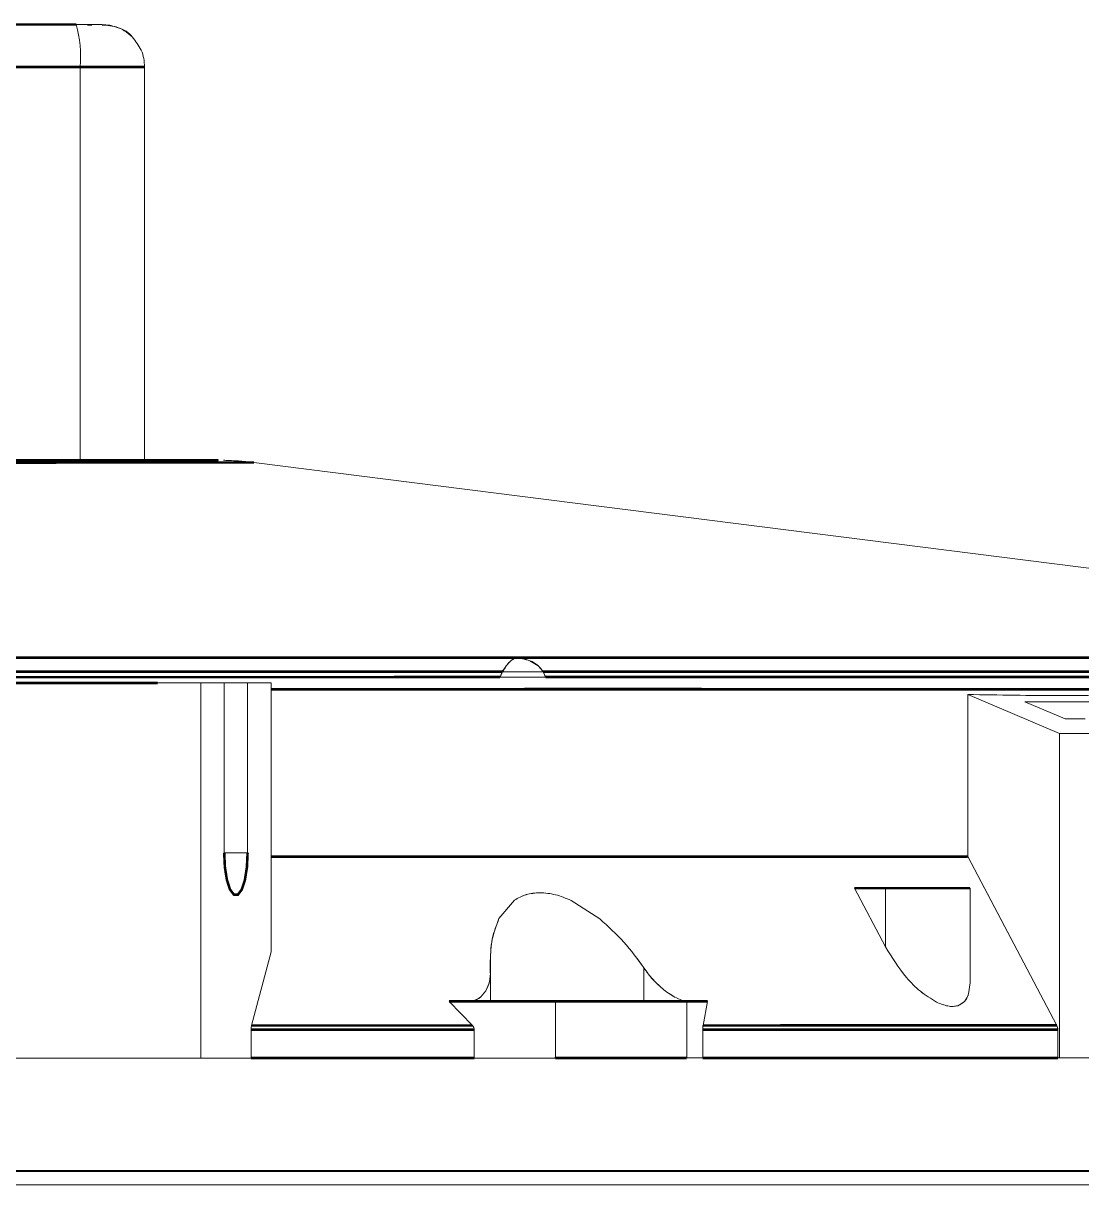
# Model space of a CAD drawing. Header units: millimetres. Extents: x -16985 to -606, y 2122 to 9380.
# Drawn here: x -12777.4 to -12702.6, y 7658.1 to 7740.2 of the extents above; entities that cross this region are included whole.
import ezdxf

# ---------------------------------------------------------------- set-up
doc = ezdxf.new("R2010")
doc.units = ezdxf.units.MM
doc.linetypes.add('K5LT_THIN', pattern=[0])

msp = doc.modelspace()

# ---------------------------------------------------------------- linework, layer by layer
at = {"color": 7, "linetype": 'K5LT_THIN', "lineweight": 18}
for p, q in [((-12778.473, 7740.068), (-12776.96, 7740.068)), ((-12776.96, 7740.067), (-12778.473, 7740.067)), ((-12776.96, 7740.068), (-12775.345, 7740.068)), ((-12775.345, 7740.067), (-12776.96, 7740.067)), ((-12775.345, 7740.068), (-12773.667, 7740.068)), ((-12773.667, 7740.067), (-12775.345, 7740.067)), ((-12773.667, 7740.068), (-12771.844, 7740.067)), ((-12773.667, 7740.068), (-12772.982, 7740.068)), ((-12771.845, 7740.067), (-12773.667, 7740.067)), ((-12772.982, 7740.067), (-12773.667, 7740.067)), ((-12772.982, 7740.068), (-12772.405, 7740.067)), ((-12772.405, 7740.067), (-12772.982, 7740.067)), ((-12772.582, 7740.017), (-12772.87, 7740.017)), ((-12772.405, 7740.067), (-12772.01, 7740.067)), ((-12772.01, 7740.067), (-12772.405, 7740.067)), ((-12772.01, 7740.067), (-12771.844, 7740.067)), ((-12771.844, 7740.067), (-12772.01, 7740.067)), ((-12771.844, 7740.067), (-12771.845, 7740.067)), ((-12771.844, 7740.067), (-12771.311, 7739.976)), ((-12771.844, 7740.067), (-12771.844, 7740.067)), ((-12773.406, 7737.066), (-12773.406, 7737.068)), ((-12773.406, 7737.066), (-12773.406, 7709.281)), ((-12768.845, 7709.282), (-12768.845, 7737.067)), ((-12768.844, 7737.067), (-12768.845, 7709.282)), ((-12779.351, 7709.278), (-12775.304, 7709.278)), ((-12776.901, 7709.281), (-12777.902, 7709.281)), ((-12775.801, 7709.281), (-12776.901, 7709.281)), ((-12774.626, 7709.281), (-12775.801, 7709.281)), ((-12775.304, 7709.278), (-12771.81, 7709.279)), ((-12773.406, 7709.281), (-12774.626, 7709.281)), ((-12772.516, 7709.281), (-12773.406, 7709.281)), ((-12771.67, 7709.281), (-12772.516, 7709.281)), ((-12771.81, 7709.279), (-12768.905, 7709.279)), ((-12770.895, 7709.281), (-12771.67, 7709.281)), ((-12770.216, 7709.281), (-12770.895, 7709.281)), ((-12769.655, 7709.281), (-12770.216, 7709.281)), ((-12769.231, 7709.281), (-12769.655, 7709.281)), ((-12768.958, 7709.281), (-12769.231, 7709.281)), ((-12768.845, 7709.282), (-12768.958, 7709.281)), ((-12766.616, 7709.284), (-12768.905, 7709.284)), ((-12768.905, 7709.279), (-12766.616, 7709.28)), ((-12768.845, 7709.282), (-12768.845, 7709.282)), ((-12768.845, 7709.282), (-12768.845, 7709.282)), ((-12764.965, 7709.283), (-12766.616, 7709.284)), ((-12766.616, 7709.28), (-12764.965, 7709.28)), ((-12763.968, 7709.282), (-12764.965, 7709.283)), ((-12764.965, 7709.28), (-12763.968, 7709.281)), ((-12763.635, 7709.282), (-12763.968, 7709.282)), ((-12763.968, 7709.281), (-12763.635, 7709.282)), ((-12652.249, 7695.347), (-12761.124, 7709.124)), ((-12742.837, 7695.201), (-12742.562, 7695.363)), ((-12742.562, 7695.363), (-12742.837, 7695.2)), ((-12742.698, 7695.31), (-12742.562, 7695.363)), ((-12742.289, 7695.3), (-12742.022, 7695.242)), ((-12742.022, 7695.242), (-12741.761, 7695.16)), ((-12743.561, 7694.34), (-12743.427, 7694.558)), ((-12743.556, 7694.371), (-12743.392, 7694.627)), ((-12743.427, 7694.558), (-12743.295, 7694.751)), ((-12743.295, 7694.751), (-12743.041, 7695.051)), ((-12743.041, 7695.051), (-12742.917, 7695.16)), ((-12741.761, 7695.16), (-12741.507, 7695.051)), ((-12741.047, 7694.781), (-12741.507, 7695.081)), ((-12741.507, 7695.051), (-12741.046, 7694.75)), ((-12741.046, 7694.75), (-12740.852, 7694.558)), ((-12741.019, 7694.754), (-12741.031, 7694.765)), ((-12740.852, 7694.558), (-12740.696, 7694.34)), ((-12743.735, 7693.992), (-12743.575, 7694.34)), ((-12743.575, 7694.34), (-12743.735, 7693.992)), ((-12743.735, 7693.961), (-12743.561, 7694.34)), ((-12743.561, 7694.34), (-12743.735, 7693.961)), ((-12743.732, 7693.986), (-12743.735, 7693.992)), ((-12743.735, 7693.992), (-12743.732, 7693.986)), ((-12743.732, 7693.955), (-12743.735, 7693.961)), ((-12743.556, 7694.371), (-12743.732, 7693.986)), ((-12743.556, 7694.371), (-12743.732, 7693.986)), ((-12743.732, 7693.955), (-12743.556, 7694.34)), ((-12743.732, 7693.955), (-12743.556, 7694.34)), ((-12740.517, 7693.956), (-12743.732, 7693.955)), ((-12740.517, 7693.956), (-12743.732, 7693.955)), ((-12743.556, 7694.34), (-12740.693, 7694.34)), ((-12740.523, 7693.961), (-12740.696, 7694.34)), ((-12740.696, 7694.34), (-12740.523, 7693.961)), ((-12740.693, 7694.34), (-12740.517, 7693.956)), ((-12740.693, 7694.34), (-12740.517, 7693.956)), ((-12740.685, 7694.346), (-12740.523, 7693.992)), ((-12740.523, 7693.992), (-12740.685, 7694.346)), ((-12740.517, 7693.986), (-12740.682, 7694.347)), ((-12740.517, 7693.986), (-12740.679, 7694.34)), ((-12740.542, 7693.986), (-12740.517, 7693.986)), ((-12740.542, 7693.986), (-12740.517, 7693.986)), ((-12740.517, 7693.986), (-12740.523, 7693.992)), ((-12740.523, 7693.992), (-12740.517, 7693.986)), ((-12764.875, 7693.549), (-12801.132, 7693.55)), ((-12764.875, 7693.549), (-12801.132, 7693.55)), ((-12792.618, 7693.55), (-12774.779, 7693.549)), ((-12774.779, 7693.549), (-12792.618, 7693.55)), ((-12774.779, 7693.549), (-12772.023, 7693.55)), ((-12774.779, 7693.549), (-12772.023, 7693.55)), ((-12774.345, 7693.55), (-12767.92, 7693.551)), ((-12774.345, 7693.55), (-12772.023, 7693.55)), ((-12774.345, 7693.549), (-12774.345, 7693.55)), ((-12772.023, 7693.55), (-12774.345, 7693.55)), ((-12768.178, 7693.55), (-12770.934, 7693.549)), ((-12770.934, 7693.549), (-12768.178, 7693.55)), ((-12767.089, 7693.549), (-12770.934, 7693.549)), ((-12770.934, 7693.549), (-12767.089, 7693.549)), ((-12764.333, 7693.55), (-12768.178, 7693.55)), ((-12768.178, 7693.55), (-12768.178, 7693.549)), ((-12768.178, 7693.55), (-12764.333, 7693.55)), ((-12767.92, 7693.551), (-12759.914, 7693.55)), ((-12767.089, 7693.549), (-12766.538, 7693.549)), ((-12766.538, 7693.549), (-12767.089, 7693.549)), ((-12766.538, 7693.549), (-12763.221, 7693.549)), ((-12763.221, 7693.549), (-12766.538, 7693.549)), ((-12764.884, 7693.55), (-12764.333, 7693.55)), ((-12761.568, 7693.55), (-12764.884, 7693.55)), ((-12764.884, 7693.55), (-12764.884, 7693.549)), ((-12764.884, 7693.55), (-12761.568, 7693.55)), ((-12763.221, 7693.549), (-12764.875, 7693.549)), ((-12764.875, 7667.049), (-12764.875, 7693.549)), ((-12764.875, 7693.549), (-12763.221, 7693.549)), ((-12763.221, 7693.549), (-12763.221, 7681.549)), ((-12759.914, 7693.55), (-12761.568, 7693.55)), ((-12761.568, 7693.55), (-12761.568, 7681.55)), ((-12761.568, 7693.55), (-12759.914, 7693.55)), ((-12759.914, 7674.561), (-12759.914, 7693.55)), ((-12759.914, 7693.55), (-12759.914, 7674.561)), ((-12704.216, 7689.975), (-12710.702, 7692.727)), ((-12710.702, 7681.281), (-12710.702, 7692.727)), ((-12710.702, 7681.281), (-12710.702, 7692.727)), ((-12699.585, 7692.211), (-12706.656, 7692.211)), ((-12706.656, 7692.211), (-12703.827, 7691.01)), ((-12703.827, 7691.01), (-12702.413, 7691.011)), ((-12704.217, 7667.053), (-12704.216, 7689.975)), ((-12704.216, 7689.975), (-12704.217, 7667.053)), ((-12699.974, 7689.975), (-12704.216, 7689.975)), ((-12763.221, 7681.55), (-12761.568, 7681.55)), ((-12763.221, 7681.549), (-12763.206, 7680.964)), ((-12761.584, 7680.964), (-12761.568, 7681.55)), ((-12707.628, 7675.46), (-12710.702, 7681.281)), ((-12704.401, 7669.352), (-12710.702, 7681.281)), ((-12763.206, 7680.964), (-12763.159, 7680.401)), ((-12761.631, 7680.402), (-12761.584, 7680.964)), ((-12763.159, 7680.401), (-12763.082, 7679.882)), ((-12763.082, 7679.882), (-12762.979, 7679.428)), ((-12761.81, 7679.428), (-12761.707, 7679.883)), ((-12761.707, 7679.883), (-12761.631, 7680.402)), ((-12762.979, 7679.428), (-12762.854, 7679.055)), ((-12762.854, 7679.055), (-12762.711, 7678.778)), ((-12762.078, 7678.778), (-12761.935, 7679.055)), ((-12761.935, 7679.055), (-12761.81, 7679.428)), ((-12718.707, 7679.053), (-12716.501, 7679.053)), ((-12713.283, 7679.053), (-12718.707, 7679.053)), ((-12716.501, 7674.898), (-12718.707, 7679.053)), ((-12716.501, 7679.053), (-12716.501, 7674.898)), ((-12716.501, 7679.053), (-12715.97, 7679.053)), ((-12715.97, 7679.053), (-12715.365, 7679.053)), ((-12715.526, 7679.053), (-12715.411, 7679.053)), ((-12715.411, 7679.053), (-12715.526, 7679.053)), ((-12715.411, 7679.053), (-12715.086, 7679.053)), ((-12715.086, 7679.053), (-12715.411, 7679.053)), ((-12715.365, 7679.053), (-12714.709, 7679.052)), ((-12714.6, 7679.053), (-12715.086, 7679.053)), ((-12715.086, 7679.053), (-12714.6, 7679.053)), ((-12714.709, 7679.052), (-12714.026, 7679.052)), ((-12714.026, 7679.053), (-12714.6, 7679.053)), ((-12714.6, 7679.053), (-12714.026, 7679.053)), ((-12713.452, 7679.053), (-12714.026, 7679.053)), ((-12714.026, 7679.053), (-12713.452, 7679.053)), ((-12714.026, 7679.052), (-12713.343, 7679.052)), ((-12712.965, 7679.053), (-12713.452, 7679.053)), ((-12713.452, 7679.053), (-12712.965, 7679.053)), ((-12713.343, 7679.052), (-12712.686, 7679.052)), ((-12711.551, 7679.053), (-12713.283, 7679.053)), ((-12712.64, 7679.053), (-12712.965, 7679.053)), ((-12712.965, 7679.053), (-12712.64, 7679.053)), ((-12712.686, 7679.052), (-12712.081, 7679.053)), ((-12712.526, 7679.053), (-12712.64, 7679.053)), ((-12712.64, 7679.053), (-12712.526, 7679.053)), ((-12712.081, 7679.053), (-12711.551, 7679.053)), ((-12711.551, 7679.053), (-12711.116, 7679.053)), ((-12711.116, 7679.053), (-12711.551, 7679.053)), ((-12710.792, 7679.053), (-12711.116, 7679.053)), ((-12711.116, 7679.053), (-12710.792, 7679.053)), ((-12710.593, 7679.053), (-12710.792, 7679.053)), ((-12710.792, 7679.053), (-12710.593, 7679.053)), ((-12710.526, 7679.053), (-12710.593, 7679.053)), ((-12710.593, 7679.053), (-12710.526, 7679.053)), ((-12710.526, 7672.366), (-12710.526, 7679.053)), ((-12762.711, 7678.778), (-12762.556, 7678.607)), ((-12762.556, 7678.607), (-12762.395, 7678.549)), ((-12762.395, 7678.549), (-12762.233, 7678.607)), ((-12762.233, 7678.607), (-12762.078, 7678.778)), ((-12743.811, 7676.895), (-12742.717, 7678.194)), ((-12743.811, 7676.895), (-12742.717, 7678.194)), ((-12738.718, 7678.182), (-12736.688, 7676.875)), ((-12738.718, 7678.182), (-12736.688, 7676.875)), ((-12759.914, 7674.561), (-12761.283, 7669.349)), ((-12759.914, 7674.561), (-12761.283, 7669.349)), ((-12744.424, 7673.909), (-12744.424, 7673.043)), ((-12744.412, 7673.416), (-12744.424, 7673.909)), ((-12744.412, 7673.416), (-12744.407, 7673.205)), ((-12744.412, 7673.359), (-12744.412, 7673.416)), ((-12744.407, 7673.205), (-12744.412, 7673.416)), ((-12744.412, 7673.154), (-12744.412, 7673.156)), ((-12744.407, 7673.205), (-12744.407, 7671.051)), ((-12733.575, 7673.417), (-12733.575, 7671.051)), ((-12710.635, 7671.574), (-12710.526, 7672.366)), ((-12747.336, 7671.05), (-12746.033, 7671.051)), ((-12747.336, 7671.05), (-12745.685, 7669.349)), ((-12739.825, 7671.05), (-12747.336, 7671.05)), ((-12745.685, 7669.349), (-12747.336, 7671.05)), ((-12746.033, 7671.051), (-12745.363, 7671.051)), ((-12745.363, 7671.051), (-12744.846, 7671.051)), ((-12744.846, 7671.051), (-12744.519, 7671.051)), ((-12744.519, 7671.051), (-12744.407, 7671.051)), ((-12744.407, 7671.051), (-12744.412, 7671.051)), ((-12744.402, 7671.051), (-12744.259, 7671.051)), ((-12744.259, 7671.051), (-12743.985, 7671.051)), ((-12743.985, 7671.051), (-12743.586, 7671.051)), ((-12743.586, 7671.051), (-12743.07, 7671.051)), ((-12743.07, 7671.051), (-12742.446, 7671.051)), ((-12742.446, 7671.051), (-12741.726, 7671.051)), ((-12741.726, 7671.051), (-12740.924, 7671.051)), ((-12740.924, 7671.051), (-12740.055, 7671.051)), ((-12740.857, 7671.051), (-12740.924, 7671.051)), ((-12740.924, 7671.051), (-12740.857, 7671.051)), ((-12740.658, 7671.051), (-12740.857, 7671.051)), ((-12740.857, 7671.051), (-12740.658, 7671.051)), ((-12740.334, 7671.051), (-12740.658, 7671.051)), ((-12740.658, 7671.051), (-12740.334, 7671.051)), ((-12739.899, 7671.051), (-12740.334, 7671.051)), ((-12740.334, 7671.051), (-12739.899, 7671.051)), ((-12740.055, 7671.051), (-12739.137, 7671.051)), ((-12739.369, 7671.051), (-12739.899, 7671.051)), ((-12739.899, 7671.051), (-12739.369, 7671.051)), ((-12739.825, 7671.05), (-12739.825, 7667.05)), ((-12738.352, 7671.05), (-12739.825, 7671.05)), ((-12738.764, 7671.051), (-12739.369, 7671.051)), ((-12739.369, 7671.051), (-12738.764, 7671.05)), ((-12739.137, 7671.051), (-12738.185, 7671.051)), ((-12738.107, 7671.051), (-12738.764, 7671.051)), ((-12738.764, 7671.05), (-12738.107, 7671.05)), ((-12736.835, 7671.05), (-12738.352, 7671.05)), ((-12738.185, 7671.051), (-12737.219, 7671.051)), ((-12737.424, 7671.051), (-12738.107, 7671.051)), ((-12738.107, 7671.05), (-12737.424, 7671.05)), ((-12736.741, 7671.051), (-12737.424, 7671.051)), ((-12737.424, 7671.05), (-12736.741, 7671.05)), ((-12737.219, 7671.051), (-12736.257, 7671.051)), ((-12735.346, 7671.05), (-12736.835, 7671.05)), ((-12736.085, 7671.051), (-12736.741, 7671.051)), ((-12736.741, 7671.05), (-12736.085, 7671.05)), ((-12736.257, 7671.051), (-12735.317, 7671.051)), ((-12735.48, 7671.051), (-12736.085, 7671.051)), ((-12736.085, 7671.05), (-12735.48, 7671.05)), ((-12734.949, 7671.051), (-12735.48, 7671.051)), ((-12735.48, 7671.05), (-12734.949, 7671.051)), ((-12733.955, 7671.05), (-12735.346, 7671.05)), ((-12735.317, 7671.051), (-12734.417, 7671.051)), ((-12734.514, 7671.051), (-12734.949, 7671.051)), ((-12734.949, 7671.051), (-12734.514, 7671.051)), ((-12734.191, 7671.051), (-12734.514, 7671.051)), ((-12734.514, 7671.051), (-12734.191, 7671.051)), ((-12734.417, 7671.051), (-12733.575, 7671.051)), ((-12733.991, 7671.051), (-12734.191, 7671.051)), ((-12734.191, 7671.051), (-12733.991, 7671.051)), ((-12733.924, 7671.051), (-12733.991, 7671.051)), ((-12733.991, 7671.051), (-12733.924, 7671.051)), ((-12732.726, 7671.05), (-12733.955, 7671.05)), ((-12733.575, 7671.051), (-12732.794, 7671.051)), ((-12732.794, 7671.051), (-12732.371, 7671.051)), ((-12731.718, 7671.05), (-12732.726, 7671.05)), ((-12732.371, 7671.051), (-12731.51, 7671.051)), ((-12730.979, 7671.05), (-12731.718, 7671.05)), ((-12731.51, 7671.051), (-12731.086, 7671.051)), ((-12730.542, 7671.051), (-12730.979, 7671.05)), ((-12730.76, 7671.051), (-12730.302, 7671.051)), ((-12730.542, 7667.051), (-12730.542, 7671.051)), ((-12729.075, 7671.051), (-12730.542, 7671.051)), ((-12730.302, 7671.051), (-12729.075, 7671.051)), ((-12729.395, 7669.35), (-12729.075, 7671.051)), ((-12729.075, 7671.051), (-12729.395, 7669.35)), ((-12761.318, 7669.05), (-12761.318, 7667.05)), ((-12761.283, 7669.349), (-12761.309, 7669.211)), ((-12761.283, 7669.349), (-12761.309, 7669.211)), ((-12745.685, 7669.349), (-12745.592, 7669.214)), ((-12745.592, 7669.214), (-12745.685, 7669.349)), ((-12745.557, 7667.05), (-12745.557, 7669.05)), ((-12729.42, 7669.051), (-12729.42, 7667.051)), ((-12729.413, 7669.214), (-12729.395, 7669.35)), ((-12704.401, 7669.352), (-12704.402, 7669.352)), ((-12704.349, 7669.21), (-12704.401, 7669.352)), ((-12704.331, 7669.053), (-12704.349, 7669.21)), ((-12704.331, 7667.053), (-12704.331, 7669.053)), ((-12782.865, 7667.049), (-12764.875, 7667.049)), ((-12764.875, 7667.049), (-12782.865, 7667.049)), ((-12761.318, 7667.05), (-12764.875, 7667.049)), ((-12761.318, 7667.05), (-12764.875, 7667.049)), ((-12745.557, 7667.05), (-12761.318, 7667.05)), ((-12761.318, 7667.05), (-12760.406, 7667.05)), ((-12760.44, 7667.05), (-12746.618, 7667.051)), ((-12739.825, 7667.05), (-12745.557, 7667.05)), ((-12745.557, 7667.05), (-12739.825, 7667.05)), ((-12739.899, 7667.051), (-12738.764, 7667.051)), ((-12738.352, 7667.05), (-12739.825, 7667.05)), ((-12738.764, 7667.051), (-12737.424, 7667.05)), ((-12736.835, 7667.05), (-12738.352, 7667.05)), ((-12737.424, 7667.05), (-12736.085, 7667.05)), ((-12735.346, 7667.05), (-12736.835, 7667.05)), ((-12736.085, 7667.05), (-12734.949, 7667.051)), ((-12733.955, 7667.05), (-12735.346, 7667.05)), ((-12734.949, 7667.051), (-12734.191, 7667.051)), ((-12732.726, 7667.05), (-12733.955, 7667.05)), ((-12731.718, 7667.05), (-12732.726, 7667.05)), ((-12730.979, 7667.051), (-12731.718, 7667.05)), ((-12730.542, 7667.051), (-12730.979, 7667.051)), ((-12729.42, 7667.051), (-12730.542, 7667.051)), ((-12730.542, 7667.051), (-12729.42, 7667.051)), ((-12728.396, 7667.053), (-12729.42, 7667.053)), ((-12716.475, 7667.052), (-12729.42, 7667.051)), ((-12729.42, 7667.052), (-12719.228, 7667.052)), ((-12719.228, 7667.052), (-12707.264, 7667.053)), ((-12704.331, 7667.053), (-12716.475, 7667.052)), ((-12704.217, 7667.053), (-12704.331, 7667.053)), ((-12704.217, 7667.053), (-12704.331, 7667.053)), ((-12700.943, 7667.053), (-12704.217, 7667.053)), ((-12700.943, 7667.053), (-12704.217, 7667.053)), ((-13128.875, 7659.112), (-12096.875, 7659.107)), ((-12096.875, 7659.09), (-13128.875, 7659.095)), ((-12752.875, 7659.11), (-12772.875, 7659.11)), ((-12772.875, 7659.11), (-12772.875, 7659.108)), ((-12772.875, 7659.108), (-12752.875, 7659.108)), ((-12752.875, 7659.108), (-12772.875, 7659.108)), ((-12772.875, 7659.108), (-12772.875, 7659.106)), ((-12772.875, 7659.106), (-12752.875, 7659.106)), ((-12752.875, 7659.105), (-12772.875, 7659.105)), ((-12772.875, 7659.105), (-12772.875, 7659.103)), ((-12772.875, 7659.103), (-12752.875, 7659.103)), ((-12752.875, 7659.1), (-12772.875, 7659.1)), ((-12772.875, 7659.1), (-12772.875, 7659.098)), ((-12772.875, 7659.098), (-12752.875, 7659.098)), ((-12752.875, 7659.098), (-12772.875, 7659.098)), ((-12772.875, 7659.098), (-12772.875, 7659.096)), ((-12772.875, 7659.096), (-12752.875, 7659.096)), ((-12752.875, 7659.095), (-12772.875, 7659.095)), ((-12772.875, 7659.095), (-12772.875, 7659.093)), ((-12772.875, 7659.093), (-12752.875, 7659.093)), ((-12752.875, 7659.108), (-12752.875, 7659.11)), ((-12752.875, 7659.106), (-12752.875, 7659.108)), ((-12752.875, 7659.103), (-12752.875, 7659.105)), ((-12752.875, 7659.098), (-12752.875, 7659.1)), ((-12752.875, 7659.096), (-12752.875, 7659.098)), ((-12752.875, 7659.093), (-12752.875, 7659.095)), ((-12727.875, 7659.11), (-12747.875, 7659.11)), ((-12747.875, 7659.11), (-12747.875, 7659.108)), ((-12747.875, 7659.108), (-12727.875, 7659.108)), ((-12727.875, 7659.107), (-12747.875, 7659.108)), ((-12747.875, 7659.108), (-12747.875, 7659.106)), ((-12747.875, 7659.106), (-12727.875, 7659.106)), ((-12727.875, 7659.105), (-12747.875, 7659.105)), ((-12747.875, 7659.105), (-12747.875, 7659.103)), ((-12747.875, 7659.103), (-12727.875, 7659.103)), ((-12727.875, 7659.1), (-12747.875, 7659.1)), ((-12747.875, 7659.1), (-12747.875, 7659.098)), ((-12747.875, 7659.098), (-12727.875, 7659.098)), ((-12727.875, 7659.098), (-12747.875, 7659.098)), ((-12747.875, 7659.098), (-12747.875, 7659.096)), ((-12747.875, 7659.096), (-12727.875, 7659.096)), ((-12727.875, 7659.095), (-12747.875, 7659.095)), ((-12747.875, 7659.095), (-12747.875, 7659.093)), ((-12747.875, 7659.093), (-12727.875, 7659.093)), ((-12727.875, 7659.108), (-12727.875, 7659.11)), ((-12727.875, 7659.106), (-12727.875, 7659.107)), ((-12727.875, 7659.103), (-12727.875, 7659.105)), ((-12727.875, 7659.098), (-12727.875, 7659.1)), ((-12727.875, 7659.096), (-12727.875, 7659.098)), ((-12727.875, 7659.093), (-12727.875, 7659.095)), ((-12702.875, 7659.11), (-12722.875, 7659.11)), ((-12722.875, 7659.11), (-12722.875, 7659.108)), ((-12722.875, 7659.108), (-12702.875, 7659.108)), ((-12702.875, 7659.107), (-12722.875, 7659.107)), ((-12722.875, 7659.107), (-12722.875, 7659.106)), ((-12722.875, 7659.106), (-12702.875, 7659.105)), ((-12702.875, 7659.105), (-12722.875, 7659.105)), ((-12722.875, 7659.105), (-12722.875, 7659.103)), ((-12722.875, 7659.103), (-12702.875, 7659.103)), ((-12702.875, 7659.1), (-12722.875, 7659.1)), ((-12722.875, 7659.1), (-12722.875, 7659.098)), ((-12722.875, 7659.098), (-12702.875, 7659.098)), ((-12702.875, 7659.097), (-12722.875, 7659.098)), ((-12722.875, 7659.098), (-12722.875, 7659.096)), ((-12722.875, 7659.096), (-12702.875, 7659.096)), ((-12702.875, 7659.095), (-12722.875, 7659.095)), ((-12722.875, 7659.095), (-12722.875, 7659.093)), ((-12722.875, 7659.093), (-12702.875, 7659.093)), ((-12702.875, 7659.108), (-12702.875, 7659.11)), ((-12702.875, 7659.105), (-12702.875, 7659.107)), ((-12702.875, 7659.103), (-12702.875, 7659.105)), ((-12702.875, 7659.098), (-12702.875, 7659.1)), ((-12702.875, 7659.096), (-12702.875, 7659.097)), ((-12702.875, 7659.093), (-12702.875, 7659.095)), ((-12096.875, 7659.038), (-13128.875, 7659.043)), ((-13128.875, 7659.026), (-12096.875, 7659.02)), ((-13126.875, 7659.066), (-12098.875, 7659.066)), ((-12772.875, 7659.039), (-12772.875, 7659.041)), ((-12772.875, 7659.041), (-12752.875, 7659.041)), ((-12752.875, 7659.039), (-12772.875, 7659.039)), ((-12772.875, 7659.036), (-12772.875, 7659.038)), ((-12772.875, 7659.038), (-12752.875, 7659.038)), ((-12772.875, 7659.034), (-12772.875, 7659.036)), ((-12772.875, 7659.036), (-12752.875, 7659.036)), ((-12752.875, 7659.036), (-12772.875, 7659.036)), ((-12752.875, 7659.034), (-12772.875, 7659.034)), ((-12772.875, 7659.029), (-12772.875, 7659.031)), ((-12772.875, 7659.031), (-12752.875, 7659.031)), ((-12772.875, 7659.027), (-12772.875, 7659.029)), ((-12772.875, 7659.029), (-12752.875, 7659.028)), ((-12752.875, 7659.029), (-12772.875, 7659.029)), ((-12752.875, 7659.026), (-12772.875, 7659.027)), ((-12772.875, 7659.024), (-12772.875, 7659.026)), ((-12772.875, 7659.026), (-12752.875, 7659.026)), ((-12752.875, 7659.024), (-12772.875, 7659.024)), ((-12752.875, 7659.041), (-12752.875, 7659.039)), ((-12752.875, 7659.038), (-12752.875, 7659.036)), ((-12752.875, 7659.036), (-12752.875, 7659.034)), ((-12752.875, 7659.031), (-12752.875, 7659.029)), ((-12752.875, 7659.028), (-12752.875, 7659.026)), ((-12752.875, 7659.026), (-12752.875, 7659.024)), ((-12747.875, 7659.039), (-12747.875, 7659.041)), ((-12747.875, 7659.041), (-12727.875, 7659.041)), ((-12727.875, 7659.039), (-12747.875, 7659.039)), ((-12747.875, 7659.036), (-12747.875, 7659.038)), ((-12747.875, 7659.038), (-12727.875, 7659.038)), ((-12747.875, 7659.034), (-12747.875, 7659.036)), ((-12747.875, 7659.036), (-12727.875, 7659.036)), ((-12727.875, 7659.036), (-12747.875, 7659.036)), ((-12727.875, 7659.034), (-12747.875, 7659.034)), ((-12747.875, 7659.029), (-12747.875, 7659.031)), ((-12747.875, 7659.031), (-12727.875, 7659.031)), ((-12727.875, 7659.029), (-12747.875, 7659.029)), ((-12747.875, 7659.026), (-12747.875, 7659.028)), ((-12747.875, 7659.028), (-12727.875, 7659.028)), ((-12747.875, 7659.024), (-12747.875, 7659.026)), ((-12747.875, 7659.026), (-12727.875, 7659.026)), ((-12727.875, 7659.026), (-12747.875, 7659.026)), ((-12727.875, 7659.024), (-12747.875, 7659.024)), ((-12727.875, 7659.041), (-12727.875, 7659.039)), ((-12727.875, 7659.038), (-12727.875, 7659.036)), ((-12727.875, 7659.036), (-12727.875, 7659.034)), ((-12727.875, 7659.031), (-12727.875, 7659.029)), ((-12727.875, 7659.028), (-12727.875, 7659.026)), ((-12727.875, 7659.026), (-12727.875, 7659.024)), ((-12722.875, 7659.039), (-12722.875, 7659.041)), ((-12722.875, 7659.041), (-12702.875, 7659.04)), ((-12702.875, 7659.039), (-12722.875, 7659.039)), ((-12722.875, 7659.036), (-12722.875, 7659.038)), ((-12722.875, 7659.038), (-12702.875, 7659.038)), ((-12722.875, 7659.034), (-12722.875, 7659.036)), ((-12722.875, 7659.036), (-12702.875, 7659.036)), ((-12702.875, 7659.036), (-12722.875, 7659.036)), ((-12702.875, 7659.034), (-12722.875, 7659.034)), ((-12722.875, 7659.029), (-12722.875, 7659.031)), ((-12722.875, 7659.031), (-12702.875, 7659.031)), ((-12702.875, 7659.029), (-12722.875, 7659.029)), ((-12722.875, 7659.026), (-12722.875, 7659.028)), ((-12722.875, 7659.028), (-12702.875, 7659.028)), ((-12722.875, 7659.024), (-12722.875, 7659.026)), ((-12722.875, 7659.026), (-12702.875, 7659.026)), ((-12702.875, 7659.026), (-12722.875, 7659.026)), ((-12702.875, 7659.024), (-12722.875, 7659.024)), ((-12702.875, 7659.04), (-12702.875, 7659.039)), ((-12702.875, 7659.038), (-12702.875, 7659.036)), ((-12702.875, 7659.036), (-12702.875, 7659.034)), ((-12702.875, 7659.031), (-12702.875, 7659.029)), ((-12702.875, 7659.028), (-12702.875, 7659.026)), ((-12702.875, 7659.026), (-12702.875, 7659.024)), ((-13147.325, 7658.094), (-11582.439, 7658.094))]:
    msp.add_line(p, q, dxfattribs=at)
at = {"color": 7, "linetype": 'K5LT_THIN', "const_width": 0.18}
for points in [[(-12783.379, 7740.068), (-12782.84, 7740.068), (-12782.059, 7740.068), (-12781.053, 7740.068), (-12779.849, 7740.068), (-12778.473, 7740.068), (-12776.96, 7740.068), (-12775.345, 7740.068), (-12773.667, 7740.068)], [(-12773.406, 7737.068), (-12774.626, 7737.068), (-12775.8, 7737.068), (-12776.901, 7737.068), (-12777.901, 7737.068), (-12778.777, 7737.068), (-12779.508, 7737.068), (-12780.077, 7737.068), (-12780.469, 7737.068)], [(-12780.469, 7737.066), (-12780.077, 7737.066), (-12779.509, 7737.066), (-12778.778, 7737.066), (-12777.902, 7737.066), (-12776.901, 7737.066), (-12775.801, 7737.066), (-12774.626, 7737.066), (-12773.406, 7737.066)], [(-12773.406, 7737.068), (-12772.516, 7737.068), (-12771.67, 7737.068), (-12770.895, 7737.068), (-12770.216, 7737.068), (-12769.655, 7737.068), (-12769.231, 7737.068), (-12768.958, 7737.067), (-12768.844, 7737.067)], [(-12768.845, 7737.067), (-12768.958, 7737.067), (-12769.231, 7737.067), (-12769.655, 7737.067), (-12770.216, 7737.067), (-12770.895, 7737.067), (-12771.67, 7737.066), (-12772.516, 7737.066), (-12773.406, 7737.066)], [(-12832.874, 7709.117), (-12827.756, 7709.117), (-12822.663, 7709.117), (-12817.623, 7709.117), (-12812.66, 7709.117), (-12807.8, 7709.117), (-12803.068, 7709.117), (-12798.488, 7709.118), (-12794.083, 7709.118), (-12789.876, 7709.118), (-12785.888, 7709.118), (-12782.139, 7709.119), (-12778.649, 7709.119), (-12775.435, 7709.119), (-12772.514, 7709.12), (-12769.901, 7709.12), (-12767.608, 7709.121), (-12765.648, 7709.121), (-12764.03, 7709.122), (-12762.764, 7709.122), (-12761.854, 7709.123), (-12761.307, 7709.123), (-12761.124, 7709.124)], [(-12761.124, 7709.124), (-12761.307, 7709.123), (-12761.854, 7709.123), (-12762.764, 7709.122), (-12764.03, 7709.122), (-12765.648, 7709.121), (-12767.608, 7709.121), (-12769.901, 7709.12), (-12772.514, 7709.12), (-12775.435, 7709.119), (-12778.649, 7709.119), (-12782.139, 7709.119), (-12785.888, 7709.118), (-12789.876, 7709.118), (-12794.083, 7709.118), (-12798.488, 7709.118), (-12803.068, 7709.117), (-12807.8, 7709.117), (-12812.66, 7709.117), (-12817.623, 7709.117), (-12822.663, 7709.117), (-12827.756, 7709.117), (-12832.874, 7709.117)], [(-12768.845, 7709.284), (-12768, 7709.284), (-12766.439, 7709.284), (-12765.217, 7709.283), (-12764.339, 7709.283), (-12763.811, 7709.282), (-12763.635, 7709.282), (-12763.811, 7709.281), (-12764.339, 7709.281), (-12765.217, 7709.28), (-12766.439, 7709.28), (-12768, 7709.279), (-12769.892, 7709.279), (-12772.104, 7709.279), (-12774.626, 7709.278), (-12777.445, 7709.278), (-12780.546, 7709.277)], [(-12773.406, 7709.281), (-12774.626, 7709.281), (-12775.801, 7709.281), (-12776.901, 7709.281), (-12777.902, 7709.281), (-12778.778, 7709.281), (-12779.509, 7709.281), (-12780.077, 7709.281), (-12780.469, 7709.281)], [(-12773.406, 7709.281), (-12772.516, 7709.281), (-12771.67, 7709.281), (-12770.895, 7709.281), (-12770.216, 7709.281), (-12769.655, 7709.281), (-12769.231, 7709.281), (-12768.958, 7709.281), (-12768.845, 7709.282)], [(-12742.562, 7695.332), (-12750.107, 7695.332), (-12757.84, 7695.331), (-12765.743, 7695.331), (-12773.798, 7695.331), (-12781.986, 7695.331), (-12790.29, 7695.33), (-12798.691, 7695.33), (-12807.169, 7695.33), (-12815.705, 7695.33), (-12824.28, 7695.33), (-12832.874, 7695.33)], [(-12777.819, 7695.331), (-12770.263, 7695.331), (-12762.83, 7695.331), (-12755.534, 7695.331), (-12748.39, 7695.332), (-12741.411, 7695.332), (-12734.61, 7695.332), (-12728.003, 7695.333), (-12721.6, 7695.333), (-12715.416, 7695.334), (-12709.461, 7695.334), (-12703.748, 7695.335), (-12698.288, 7695.335)], [(-12676.448, 7695.338), (-12680.923, 7695.337), (-12685.741, 7695.337), (-12690.893, 7695.336), (-12696.367, 7695.336), (-12702.15, 7695.335), (-12708.229, 7695.334), (-12714.59, 7695.334), (-12721.219, 7695.333), (-12728.101, 7695.333), (-12735.221, 7695.332), (-12742.562, 7695.332)], [(-12743.561, 7694.34), (-12750.911, 7694.339), (-12758.435, 7694.339), (-12766.116, 7694.339), (-12773.938, 7694.339), (-12781.884, 7694.338), (-12789.938, 7694.338), (-12798.083, 7694.338), (-12806.3, 7694.338), (-12814.574, 7694.338), (-12822.887, 7694.338), (-12831.221, 7694.338)], [(-12831.221, 7694.338), (-12822.887, 7694.338), (-12814.574, 7694.338), (-12806.3, 7694.338), (-12798.083, 7694.338), (-12789.938, 7694.338), (-12781.884, 7694.338), (-12773.938, 7694.339), (-12766.116, 7694.339), (-12758.435, 7694.339), (-12750.911, 7694.339), (-12743.561, 7694.34)], [(-12740.696, 7694.34), (-12733.574, 7694.34), (-12726.663, 7694.341), (-12719.979, 7694.341), (-12713.536, 7694.342), (-12707.348, 7694.342), (-12701.428, 7694.343), (-12695.788, 7694.343), (-12690.44, 7694.344), (-12685.397, 7694.345), (-12680.668, 7694.345), (-12676.265, 7694.346)], [(-12676.265, 7694.346), (-12680.668, 7694.345), (-12685.397, 7694.345), (-12690.44, 7694.344), (-12695.788, 7694.343), (-12701.428, 7694.343), (-12707.348, 7694.342), (-12713.536, 7694.342), (-12719.979, 7694.341), (-12726.663, 7694.341), (-12733.574, 7694.34), (-12740.696, 7694.34)], [(-12831.02, 7693.959), (-12822.723, 7693.959), (-12814.447, 7693.959), (-12806.21, 7693.959), (-12798.029, 7693.959), (-12789.92, 7693.959), (-12781.902, 7693.96), (-12773.99, 7693.96), (-12766.201, 7693.96), (-12758.552, 7693.96), (-12751.058, 7693.961), (-12743.735, 7693.961)], [(-12743.735, 7693.961), (-12751.058, 7693.961), (-12758.552, 7693.96), (-12766.201, 7693.96), (-12773.99, 7693.96), (-12781.902, 7693.96), (-12789.92, 7693.959), (-12798.029, 7693.959), (-12806.21, 7693.959), (-12814.447, 7693.959), (-12822.723, 7693.959), (-12831.02, 7693.959)], [(-12801.132, 7693.55), (-12796.893, 7693.55), (-12792.675, 7693.55), (-12788.479, 7693.55), (-12784.308, 7693.55), (-12780.164, 7693.55), (-12776.05, 7693.55), (-12771.968, 7693.55), (-12767.92, 7693.551)], [(-12774.345, 7693.55), (-12776.598, 7693.55), (-12778.861, 7693.55), (-12781.133, 7693.55), (-12783.414, 7693.55), (-12785.703, 7693.55), (-12788, 7693.55), (-12790.305, 7693.55), (-12792.618, 7693.55)], [(-12676.629, 7693.967), (-12681.015, 7693.966), (-12685.719, 7693.966), (-12690.73, 7693.965), (-12696.039, 7693.964), (-12701.635, 7693.964), (-12707.505, 7693.963), (-12713.637, 7693.963), (-12720.018, 7693.962), (-12726.636, 7693.962), (-12733.475, 7693.961), (-12740.523, 7693.961)], [(-12740.523, 7693.961), (-12733.475, 7693.961), (-12726.636, 7693.962), (-12720.018, 7693.962), (-12713.637, 7693.963), (-12707.505, 7693.963), (-12701.635, 7693.964), (-12696.039, 7693.964), (-12690.73, 7693.965), (-12685.719, 7693.966), (-12681.015, 7693.966), (-12676.629, 7693.967)], [(-12700.778, 7693.098), (-12706.494, 7693.097), (-12712.462, 7693.097), (-12718.67, 7693.096), (-12725.105, 7693.096), (-12731.754, 7693.095), (-12738.605, 7693.095), (-12745.644, 7693.095), (-12752.856, 7693.094), (-12759.914, 7693.094)], [(-12759.914, 7693.094), (-12752.856, 7693.094), (-12745.644, 7693.095), (-12738.605, 7693.095), (-12731.754, 7693.095), (-12725.105, 7693.096), (-12718.67, 7693.096), (-12712.462, 7693.097), (-12706.494, 7693.097), (-12700.778, 7693.098)], [(-12742.016, 7693.114), (-12735.125, 7693.114), (-12728.437, 7693.113), (-12721.966, 7693.113), (-12715.725, 7693.112), (-12709.727, 7693.112), (-12703.984, 7693.111), (-12698.509, 7693.11), (-12693.313, 7693.11), (-12688.407, 7693.109), (-12683.8, 7693.108), (-12679.503, 7693.108)], [(-12679.503, 7693.108), (-12683.8, 7693.108), (-12688.407, 7693.109), (-12693.313, 7693.11), (-12698.509, 7693.11), (-12703.984, 7693.111), (-12709.727, 7693.112), (-12715.725, 7693.112), (-12721.966, 7693.113), (-12728.437, 7693.113), (-12735.125, 7693.114), (-12742.016, 7693.114)], [(-12742.002, 7693.113), (-12741.584, 7693.113), (-12734.821, 7693.112), (-12728.255, 7693.112), (-12721.9, 7693.111), (-12715.769, 7693.111), (-12709.873, 7693.11), (-12704.225, 7693.11), (-12698.836, 7693.109), (-12693.717, 7693.109), (-12688.879, 7693.108), (-12684.33, 7693.107), (-12680.08, 7693.107), (-12676.138, 7693.106), (-12672.512, 7693.105), (-12669.209, 7693.104), (-12666.235, 7693.104), (-12664.409, 7693.103)], [(-12664.409, 7693.103), (-12666.235, 7693.104), (-12669.209, 7693.104), (-12672.512, 7693.105), (-12676.138, 7693.106), (-12680.08, 7693.107), (-12684.33, 7693.107), (-12688.879, 7693.108), (-12693.717, 7693.109), (-12698.836, 7693.109), (-12704.225, 7693.11), (-12709.873, 7693.11), (-12715.769, 7693.111), (-12721.9, 7693.111), (-12728.255, 7693.112), (-12734.821, 7693.112), (-12741.584, 7693.113), (-12741.934, 7693.113)], [(-12761.568, 7681.55), (-12761.617, 7680.524), (-12761.761, 7679.621), (-12761.981, 7678.951), (-12762.251, 7678.595), (-12762.538, 7678.595), (-12762.808, 7678.951), (-12763.028, 7679.621), (-12763.172, 7680.523), (-12763.221, 7681.549)], [(-12759.914, 7681.278), (-12752.327, 7681.278), (-12744.868, 7681.279), (-12737.598, 7681.279), (-12730.531, 7681.28), (-12723.683, 7681.28), (-12717.069, 7681.28), (-12710.702, 7681.281)], [(-12710.702, 7681.281), (-12717.069, 7681.28), (-12723.683, 7681.28), (-12730.531, 7681.28), (-12737.598, 7681.279), (-12744.868, 7681.279), (-12752.327, 7681.278), (-12759.914, 7681.278)], [(-12718.707, 7679.053), (-12718.02, 7679.053), (-12717.335, 7679.053), (-12716.653, 7679.053), (-12715.974, 7679.053), (-12715.297, 7679.053), (-12714.623, 7679.053), (-12713.952, 7679.053), (-12713.283, 7679.053)], [(-12711.551, 7679.053), (-12710.854, 7679.053), (-12710.539, 7679.053), (-12710.645, 7679.053), (-12711.159, 7679.053), (-12712.018, 7679.053), (-12713.12, 7679.052), (-12714.331, 7679.052), (-12715.505, 7679.053), (-12716.501, 7679.053)], [(-12712.526, 7679.053), (-12712.64, 7679.053), (-12712.965, 7679.053), (-12713.452, 7679.053), (-12714.026, 7679.053), (-12714.6, 7679.053), (-12715.087, 7679.053), (-12715.412, 7679.053), (-12715.526, 7679.053)], [(-12715.526, 7679.053), (-12715.412, 7679.053), (-12715.087, 7679.053), (-12714.6, 7679.053), (-12714.026, 7679.053), (-12713.452, 7679.053), (-12712.965, 7679.053), (-12712.64, 7679.053), (-12712.526, 7679.053)], [(-12747.336, 7671.05), (-12747.172, 7671.05), (-12747.009, 7671.05), (-12746.847, 7671.05), (-12746.684, 7671.05), (-12746.521, 7671.05), (-12746.358, 7671.051), (-12746.196, 7671.051), (-12746.033, 7671.051)], [(-12746.033, 7671.051), (-12745.682, 7671.051), (-12745.363, 7671.051), (-12745.083, 7671.051), (-12744.846, 7671.051), (-12744.656, 7671.051), (-12744.519, 7671.051), (-12744.435, 7671.051), (-12744.407, 7671.051)], [(-12733.575, 7671.051), (-12735.113, 7671.051), (-12736.79, 7671.051), (-12738.505, 7671.051), (-12740.155, 7671.051), (-12741.641, 7671.051), (-12742.874, 7671.051), (-12743.779, 7671.051), (-12744.302, 7671.051), (-12744.412, 7671.051)], [(-12733.924, 7671.051), (-12734.135, 7671.051), (-12734.743, 7671.051), (-12735.674, 7671.05), (-12736.816, 7671.05), (-12738.032, 7671.05), (-12739.174, 7671.051), (-12740.105, 7671.051), (-12740.713, 7671.051), (-12740.924, 7671.051)], [(-12740.924, 7671.051), (-12740.713, 7671.051), (-12740.105, 7671.051), (-12739.174, 7671.051), (-12738.032, 7671.051), (-12736.816, 7671.051), (-12735.674, 7671.051), (-12734.743, 7671.051), (-12734.135, 7671.051), (-12733.924, 7671.051)], [(-12730.542, 7671.051), (-12730.979, 7671.05), (-12731.718, 7671.05), (-12732.726, 7671.05), (-12733.955, 7671.05), (-12735.346, 7671.05), (-12736.835, 7671.05), (-12738.352, 7671.05), (-12739.825, 7671.05)], [(-12733.575, 7671.051), (-12733.197, 7671.051), (-12732.794, 7671.051), (-12732.372, 7671.051), (-12731.941, 7671.051), (-12731.51, 7671.051), (-12731.087, 7671.051), (-12730.682, 7671.051), (-12730.302, 7671.051)], [(-12730.302, 7671.051), (-12730.148, 7671.051), (-12729.995, 7671.051), (-12729.841, 7671.051), (-12729.688, 7671.051), (-12729.535, 7671.051), (-12729.381, 7671.051), (-12729.228, 7671.051), (-12729.075, 7671.051)], [(-12745.557, 7669.05), (-12747.49, 7669.05), (-12749.435, 7669.05), (-12751.39, 7669.05), (-12753.356, 7669.05), (-12755.331, 7669.05), (-12757.317, 7669.05), (-12759.313, 7669.05), (-12761.318, 7669.05)], [(-12761.318, 7669.05), (-12759.313, 7669.05), (-12757.317, 7669.05), (-12755.331, 7669.05), (-12753.356, 7669.05), (-12751.39, 7669.05), (-12749.435, 7669.05), (-12747.49, 7669.05), (-12745.557, 7669.05)], [(-12745.685, 7669.349), (-12747.599, 7669.349), (-12749.524, 7669.349), (-12751.459, 7669.349), (-12753.404, 7669.349), (-12755.36, 7669.349), (-12757.325, 7669.349), (-12759.299, 7669.349), (-12761.283, 7669.349)], [(-12761.283, 7669.349), (-12759.299, 7669.349), (-12757.325, 7669.349), (-12755.36, 7669.349), (-12753.404, 7669.349), (-12751.459, 7669.349), (-12749.524, 7669.349), (-12747.599, 7669.349), (-12745.685, 7669.349)], [(-12729.42, 7669.051), (-12726.113, 7669.051), (-12722.853, 7669.052), (-12719.64, 7669.052), (-12716.475, 7669.052), (-12713.361, 7669.052), (-12710.298, 7669.053), (-12707.288, 7669.053), (-12704.331, 7669.053)], [(-12704.331, 7669.053), (-12707.288, 7669.053), (-12710.298, 7669.053), (-12713.361, 7669.052), (-12716.475, 7669.052), (-12719.64, 7669.052), (-12722.853, 7669.052), (-12726.113, 7669.051), (-12729.42, 7669.051)], [(-12704.401, 7669.352), (-12707.347, 7669.352), (-12710.346, 7669.352), (-12713.398, 7669.351), (-12716.501, 7669.351), (-12719.653, 7669.351), (-12722.854, 7669.351), (-12726.101, 7669.35), (-12729.395, 7669.35)], [(-12729.395, 7669.35), (-12726.101, 7669.35), (-12722.854, 7669.351), (-12719.653, 7669.351), (-12716.501, 7669.351), (-12713.398, 7669.351), (-12710.346, 7669.352), (-12707.347, 7669.352), (-12704.401, 7669.352)], [(-12761.318, 7667.05), (-12759.313, 7667.05), (-12757.317, 7667.05), (-12755.331, 7667.05), (-12753.356, 7667.05), (-12751.39, 7667.05), (-12749.435, 7667.05), (-12747.49, 7667.05), (-12745.557, 7667.05)], [(-12739.825, 7667.05), (-12738.352, 7667.05), (-12736.835, 7667.05), (-12735.346, 7667.05), (-12733.955, 7667.05), (-12732.726, 7667.05), (-12731.718, 7667.05), (-12730.979, 7667.051), (-12730.542, 7667.051)], [(-12729.42, 7667.051), (-12726.113, 7667.051), (-12722.853, 7667.052), (-12719.64, 7667.052), (-12716.475, 7667.052), (-12713.361, 7667.052), (-12710.298, 7667.053), (-12707.288, 7667.053), (-12704.331, 7667.053)]]:
    msp.add_lwpolyline(points, dxfattribs=at)
at = {"color": 7, "linetype": 'K5LT_THIN', "lineweight": 18}
msp.add_arc((-12782.212, 7737.811), 8.838, 355.16904, 14.78904, dxfattribs=at)
for points, knots in [([(-12773.667, 7740.067), (-12774.479, 7740.067), (-12776.14, 7740.067), (-12778.477, 7740.067), (-12780.648, 7740.066), (-12782.44, 7740.066), (-12783.072, 7740.066), (-12783.38, 7740.066)], [0, 0, 0, 0, 0.180587, 0.369567, 0.562166, 0.786333, 1, 1, 1, 1]), ([(-12771.845, 7740.067), (-12771.463, 7740.016), (-12770.698, 7739.915), (-12769.946, 7739.517), (-12769.728, 7739.193), (-12769.728, 7739.192)], [0, 0, 0, 0, 0.498223, 0.998348, 1, 1, 1, 1]), ([(-12769.723, 7739.188), (-12769.901, 7739.343), (-12770.239, 7739.636), (-12770.957, 7739.98), (-12771.506, 7740.034), (-12771.845, 7740.067)], [0, 0, 0, 0, 0.300763, 0.569327, 1, 1, 1, 1]), ([(-12771.292, 7740.016), (-12771.324, 7740.017), (-12771.381, 7740.017), (-12771.7, 7740.017), (-12771.839, 7740.017)], [0, 0, 0, 0, 0.566913, 1, 1, 1, 1]), ([(-12768.845, 7737.067), (-12768.857, 7737.269), (-12768.881, 7737.672), (-12769.116, 7738.431), (-12769.483, 7738.889), (-12769.723, 7739.188)], [0, 0, 0, 0, 0.257997, 0.515346, 1, 1, 1, 1]), ([(-12780.469, 7737.066), (-12780.163, 7737.066), (-12779.535, 7737.066), (-12777.655, 7737.066), (-12775.537, 7737.066), (-12774.105, 7737.066), (-12773.406, 7737.066)], [0, 0, 0, 0, 0.274005, 0.561474, 0.785995, 1, 1, 1, 1]), ([(-12769.208, 7737.067), (-12769.234, 7737.068), (-12769.402, 7737.068), (-12770.386, 7737.068), (-12771.852, 7737.068), (-12772.899, 7737.068), (-12773.406, 7737.068)], [0, 0, 0, 0, 0.067126, 0.438983, 0.728741, 1, 1, 1, 1]), ([(-12773.406, 7737.066), (-12772.759, 7737.066), (-12771.42, 7737.066), (-12769.933, 7737.067), (-12769.041, 7737.067), (-12768.908, 7737.067), (-12768.845, 7737.067)], [0, 0, 0, 0, 0.271422, 0.561626, 0.787962, 1, 1, 1, 1]), ([(-12761.254, 7709.139), (-12761.57, 7709.173), (-12762.109, 7709.23), (-12762.752, 7709.264), (-12763.138, 7709.276), (-12763.25, 7709.278), (-12763.282, 7709.279)], [0, 0, 0, 0, 0.453746, 0.771813, 0.934593, 1, 1, 1, 1]), ([(-12742.562, 7695.332), (-12742.719, 7695.268), (-12742.956, 7695.172), (-12743.293, 7694.771), (-12743.472, 7694.483), (-12743.561, 7694.34)], [0, 0, 0, 0, 0.500187, 0.750701, 1, 1, 1, 1]), ([(-12742.562, 7695.332), (-12742.719, 7695.268), (-12742.963, 7695.169), (-12743.298, 7694.759), (-12743.476, 7694.469), (-12743.556, 7694.34)], [0, 0, 0, 0, 0.498684, 0.77529, 1, 1, 1, 1]), ([(-12743.556, 7694.34), (-12743.467, 7694.484), (-12743.289, 7694.772), (-12742.955, 7695.172), (-12742.719, 7695.268), (-12742.562, 7695.332)], [0, 0, 0, 0, 0.250024, 0.500974, 1, 1, 1, 1]), ([(-12742.562, 7695.332), (-12742.199, 7695.268), (-12741.654, 7695.172), (-12741.017, 7694.771), (-12740.801, 7694.483), (-12740.693, 7694.34)], [0, 0, 0, 0, 0.500225, 0.750729, 1, 1, 1, 1]), ([(-12740.696, 7694.34), (-12740.804, 7694.484), (-12741.02, 7694.772), (-12741.656, 7695.172), (-12742.2, 7695.268), (-12742.562, 7695.332)], [0, 0, 0, 0, 0.250015, 0.500939, 1, 1, 1, 1]), ([(-12740.693, 7694.34), (-12740.789, 7694.47), (-12741.003, 7694.761), (-12741.481, 7695.055), (-12741.884, 7695.224), (-12742.111, 7695.258), (-12742.157, 7695.265)], [0, 0, 0, 0, 0.275294, 0.614366, 0.922112, 1, 1, 1, 1]), ([(-12742.717, 7678.194), (-12742.458, 7678.347), (-12741.939, 7678.653), (-12741.25, 7678.705), (-12740.906, 7678.731)], [0, 0, 0, 0, 0.500228, 1, 1, 1, 1]), ([(-12742.717, 7678.194), (-12742.457, 7678.348), (-12741.937, 7678.654), (-12741.249, 7678.706), (-12740.906, 7678.731)], [0, 0, 0, 0, 0.501424, 1, 1, 1, 1]), ([(-12740.906, 7678.731), (-12740.544, 7678.702), (-12739.821, 7678.644), (-12739.086, 7678.336), (-12738.718, 7678.182)], [0, 0, 0, 0, 0.49979, 1, 1, 1, 1]), ([(-12740.906, 7678.731), (-12740.545, 7678.702), (-12739.822, 7678.644), (-12739.087, 7678.337), (-12738.718, 7678.182)], [0, 0, 0, 0, 0.498594, 1, 1, 1, 1]), ([(-12744.412, 7673.416), (-12744.418, 7674.038), (-12744.431, 7675.28), (-12744.017, 7676.357), (-12743.811, 7676.895)], [0, 0, 0, 0, 0.500525, 1, 1, 1, 1]), ([(-12744.424, 7673.909), (-12744.405, 7674.441), (-12744.366, 7675.504), (-12743.996, 7676.431), (-12743.811, 7676.895)], [0, 0, 0, 0, 0.500142, 1, 1, 1, 1]), ([(-12736.688, 7676.875), (-12736.095, 7676.34), (-12734.909, 7675.271), (-12734.02, 7674.035), (-12733.575, 7673.417)], [0, 0, 0, 0, 0.49974, 1, 1, 1, 1]), ([(-12736.688, 7676.875), (-12736.095, 7676.341), (-12734.907, 7675.271), (-12734.019, 7674.035), (-12733.575, 7673.417)], [0, 0, 0, 0, 0.499417, 1, 1, 1, 1]), ([(-12716.501, 7674.898), (-12716.053, 7674.164), (-12715.379, 7673.06), (-12714.073, 7671.716), (-12713.291, 7671.234), (-12712.901, 7670.994)], [0, 0, 0, 0, 0.498694, 0.74944, 1, 1, 1, 1]), ([(-12712.901, 7670.994), (-12713.292, 7671.235), (-12714.074, 7671.716), (-12715.379, 7673.061), (-12716.052, 7674.164), (-12716.501, 7674.898)], [0, 0, 0, 0, 0.250983, 0.501321, 1, 1, 1, 1]), ([(-12744.407, 7673.205), (-12744.417, 7672.949), (-12744.438, 7672.439), (-12744.64, 7672.003), (-12744.741, 7671.786)], [0, 0, 0, 0, 0.500262, 1, 1, 1, 1]), ([(-12744.741, 7671.786), (-12744.643, 7671.992), (-12744.438, 7672.426), (-12744.418, 7672.936), (-12744.407, 7673.205)], [0, 0, 0, 0, 0.473978, 1, 1, 1, 1]), ([(-12732.172, 7671.869), (-12732.439, 7672.108), (-12732.974, 7672.586), (-12733.374, 7673.14), (-12733.575, 7673.417)], [0, 0, 0, 0, 0.499645, 1, 1, 1, 1]), ([(-12733.575, 7673.417), (-12733.364, 7673.125), (-12732.963, 7672.572), (-12732.426, 7672.095), (-12732.172, 7671.869)], [0, 0, 0, 0, 0.525831, 1, 1, 1, 1]), ([(-12744.741, 7671.786), (-12744.888, 7671.594), (-12745.111, 7671.303), (-12745.599, 7671.085), (-12745.892, 7671.062), (-12746.033, 7671.051)], [0, 0, 0, 0, 0.499271, 0.7586, 1, 1, 1, 1]), ([(-12746.033, 7671.051), (-12745.887, 7671.063), (-12745.594, 7671.088), (-12745.109, 7671.307), (-12744.888, 7671.594), (-12744.741, 7671.786)], [0, 0, 0, 0, 0.251001, 0.501998, 1, 1, 1, 1]), ([(-12730.302, 7671.051), (-12730.453, 7671.064), (-12730.766, 7671.091), (-12731.428, 7671.336), (-12731.876, 7671.657), (-12732.172, 7671.869)], [0, 0, 0, 0, 0.240338, 0.500396, 1, 1, 1, 1]), ([(-12732.172, 7671.869), (-12731.877, 7671.658), (-12731.431, 7671.339), (-12730.769, 7671.09), (-12730.454, 7671.064), (-12730.302, 7671.051)], [0, 0, 0, 0, 0.498429, 0.756944, 1, 1, 1, 1]), ([(-12711.404, 7670.747), (-12711.233, 7670.83), (-12710.866, 7671.007), (-12710.716, 7671.376), (-12710.635, 7671.574)], [0, 0, 0, 0, 0.464039, 1, 1, 1, 1]), ([(-12710.635, 7671.574), (-12710.709, 7671.389), (-12710.858, 7671.02), (-12711.222, 7670.838), (-12711.404, 7670.747)], [0, 0, 0, 0, 0.4994, 1, 1, 1, 1]), ([(-12712.901, 7670.994), (-12712.63, 7670.884), (-12712.222, 7670.719), (-12711.721, 7670.679), (-12711.508, 7670.725), (-12711.404, 7670.747)], [0, 0, 0, 0, 0.498944, 0.753061, 1, 1, 1, 1]), ([(-12711.404, 7670.747), (-12711.509, 7670.725), (-12711.722, 7670.679), (-12712.226, 7670.719), (-12712.632, 7670.884), (-12712.901, 7670.994)], [0, 0, 0, 0, 0.247005, 0.501607, 1, 1, 1, 1]), ([(-12761.309, 7669.211), (-12761.311, 7669.185), (-12761.317, 7669.133), (-12761.318, 7669.077), (-12761.318, 7669.05)], [0, 0, 0, 0, 0.507262, 1, 1, 1, 1]), ([(-12761.309, 7669.211), (-12761.311, 7669.185), (-12761.317, 7669.133), (-12761.318, 7669.077), (-12761.318, 7669.05)], [0, 0, 0, 0, 0.503818, 1, 1, 1, 1]), ([(-12745.592, 7669.214), (-12745.582, 7669.187), (-12745.562, 7669.135), (-12745.558, 7669.078), (-12745.557, 7669.05)], [0, 0, 0, 0, 0.505623, 1, 1, 1, 1]), ([(-12745.557, 7669.05), (-12745.558, 7669.078), (-12745.562, 7669.135), (-12745.582, 7669.187), (-12745.592, 7669.214)], [0, 0, 0, 0, 0.490825, 1, 1, 1, 1]), ([(-12729.413, 7669.214), (-12729.415, 7669.188), (-12729.419, 7669.135), (-12729.419, 7669.079), (-12729.42, 7669.051)], [0, 0, 0, 0, 0.509164, 1, 1, 1, 1]), ([(-12729.42, 7669.051), (-12729.419, 7669.079), (-12729.419, 7669.136), (-12729.415, 7669.188), (-12729.413, 7669.214)], [0, 0, 0, 0, 0.494384, 1, 1, 1, 1]), ([(-12729.395, 7669.35), (-12729.398, 7669.329), (-12729.406, 7669.288), (-12729.41, 7669.238), (-12729.413, 7669.214)], [0, 0, 0, 0, 0.522314, 1, 1, 1, 1]), ([(-12704.331, 7669.053), (-12704.334, 7669.106), (-12704.34, 7669.214), (-12704.381, 7669.305), (-12704.401, 7669.352)], [0, 0, 0, 0, 0.491237, 1, 1, 1, 1])]:
    msp.add_open_spline(points, degree=3, knots=knots, dxfattribs=at)
msp.add_open_spline([(-12710.702, 7692.727), (-12708.502, 7692.694), (-12704.102, 7692.628), (-12700.017, 7692.695), (-12697.975, 7692.729)], degree=3, dxfattribs=at)
msp.add_open_spline([(-12710.702, 7692.727), (-12708.502, 7692.694), (-12704.102, 7692.628), (-12700.017, 7692.695), (-12697.975, 7692.729)], degree=3, dxfattribs=at)

doc.saveas('drawing.dxf')
